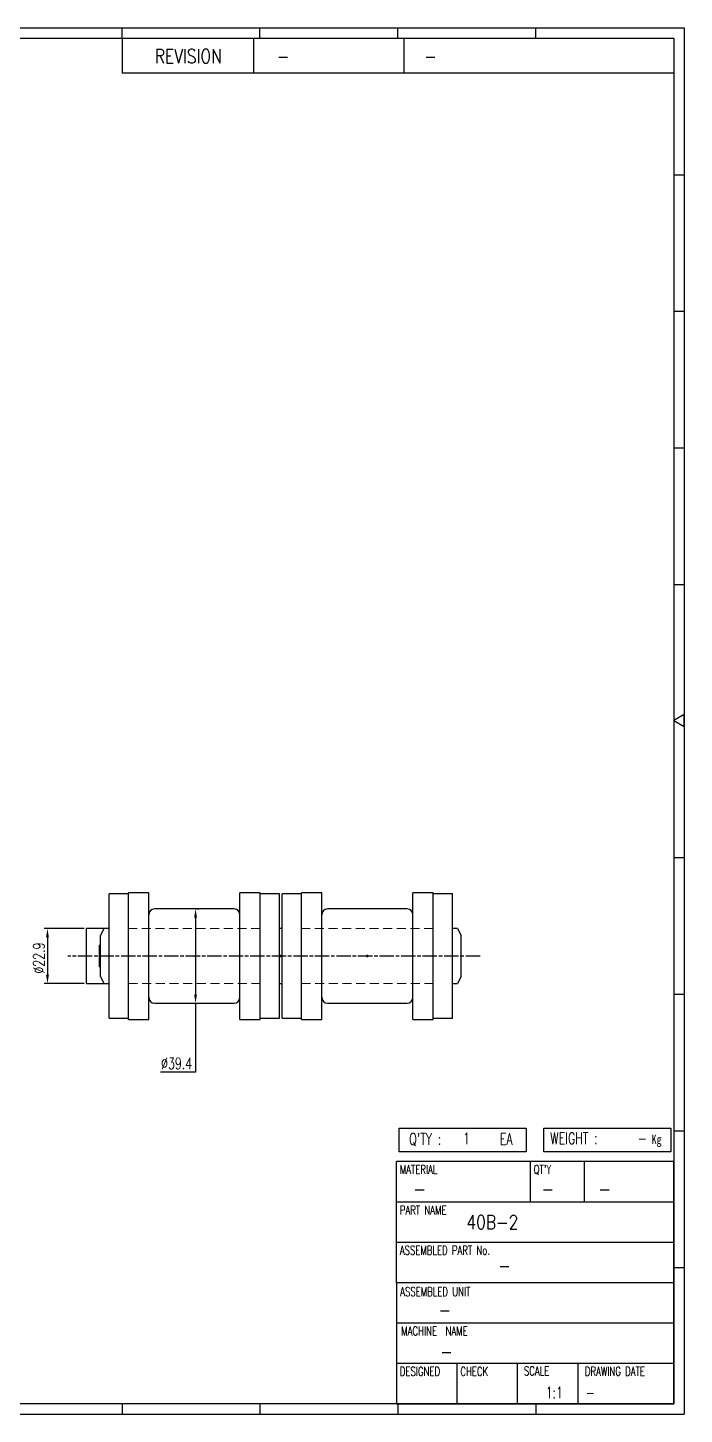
# Model space of a CAD drawing. Header units: millimetres. Extents: x 4408 to 5223, y -47 to 532.
# Drawn here: x 4949 to 5223, y -47 to 532 of the extents above; entities that cross this region are included whole.
import ezdxf
from ezdxf.enums import TextEntityAlignment as Align

# ---------------------------------------------------------------- set-up
doc = ezdxf.new("R2010")
doc.units = ezdxf.units.MM
doc.linetypes.add('AM_ISO08W050', pattern=[18, 12, -1.5, 3, -1.5])
doc.linetypes.add('HIDDEN', pattern=[9.525, 6.35, -3.175])
doc.layers.get('Defpoints').update_dxf_attribs({"color": 80})
for name, color, linetype, lineweight in [('2d ConnectionPoints', 7, 'Continuous', 50), ('CL1', 140, 'AM_ISO08W050', 25), ('HL3', 1, 'HIDDEN', 0)]:
    doc.layers.add(name, color=color, linetype=linetype, lineweight=lineweight)
doc.layers.add('S-DIM', color=40, linetype='Continuous')
doc.layers.add('TITLE', color=7, linetype='Continuous')
doc.styles.add('HAN', font='ROMANS.shx', dxfattribs={"width": 0.7, "bigfont": 'whgtxt.shx'})
doc.styles.add('HKD_ST2', font='romans.shx', dxfattribs={"width": 0.7, "height": 4, "bigfont": '@extfont2.shx'})
doc.styles.add('HSG', font='SIMPLEX.shx', dxfattribs={"width": 0.7, "bigfont": 'HSG.shx'})
doc.dimstyles.new('APP2.0', dxfattribs={"dimscale": 2, "dimtxt": 2.4, "dimasz": 1.8, "dimexe": 0.7, "dimexo": 0.5, "dimgap": 0.6, "dimtad": 1, "dimtoh": 1, "dimdec": 1, "dimrnd": 0.01, "dimzin": 9, "dimdsep": 46, "dimtxsty": 'HSG', "dimcen": 0, "dimclrd": 1, "dimclre": 1, "dimclrt": 256, "dimazin": 2, "dimtp": 1, "dimtm": 1, "dimtfac": 0.5, "dimtdec": 1, "dimtofl": 0, "dimtmove": 0, "dimatfit": 3, "dimfxl": 0, "dimtvp": 1, "dimtolj": 2, "dimlwd": -1, "dimlwe": -1, "dimarcsym": 0})

# ---------------------------------------------------------------- blocks, each defined once
blk = doc.blocks.new('MAST')
at = {"color": 140}
for p, q in [((0, 90.118), (80.15, 90.118)), ((80.15, 90.118), (80.15, 33.191)), ((57.068, 89.693), (57.068, 88.246)), ((62.47, 89.693), (62.47, 88.246)), ((68.635, 89.693), (68.635, 88.246)), ((79.725, 88.246), (57.068, 88.246)), ((68.449, 43.961), (68.449, 44.936)), ((68.449, 44.936), (73.654, 44.936)), ((73.654, 44.936), (73.654, 43.961)), ((74.39, 43.961), (74.39, 44.936)), ((74.39, 44.936), (79.595, 44.936)), ((79.595, 44.936), (79.595, 43.961)), ((73.654, 43.961), (68.449, 43.961)), ((79.595, 43.961), (74.39, 43.961)), ((68.336, 38.59), (68.336, 43.563)), ((79.725, 43.563), (68.336, 43.563)), ((73.827, 43.563), (73.827, 41.905)), ((76.037, 43.563), (76.037, 41.905)), ((79.725, 38.59), (79.725, 43.563)), ((79.725, 41.905), (68.336, 41.905)), ((79.725, 40.248), (68.336, 40.248)), ((68.336, 38.59), (68.336, 33.616)), ((79.725, 38.59), (68.336, 38.59)), ((79.725, 33.616), (79.725, 38.59)), ((79.725, 36.932), (68.336, 36.932)), ((79.725, 35.274), (68.336, 35.274)), ((70.822, 33.616), (70.822, 35.274)), ((73.309, 33.616), (73.309, 35.274)), ((75.796, 33.616), (75.796, 35.274)), ((68.336, 33.616), (79.725, 33.616)), ((0, 33.191), (80.15, 33.191))]:
    blk.add_line(p, q, dxfattribs=at)
for p, q in [((57.068, 89.693), (57.068, 90.118)), ((62.732, 89.693), (62.732, 90.118)), ((68.397, 89.693), (68.397, 90.118)), ((74.061, 89.693), (74.061, 90.118)), ((79.725, 84.085), (80.15, 84.085)), ((79.725, 78.478), (80.15, 78.478)), ((79.725, 72.87), (80.15, 72.87)), ((79.725, 67.262), (80.15, 67.262)), ((79.725, 56.047), (80.15, 56.047)), ((79.725, 50.439), (80.15, 50.439)), ((79.725, 44.832), (80.15, 44.832)), ((79.725, 39.224), (80.15, 39.224)), ((57.068, 33.616), (57.068, 33.191)), ((62.732, 33.616), (62.732, 33.191)), ((68.397, 33.616), (68.397, 33.191)), ((74.061, 33.616), (74.061, 33.191))]:
    blk.add_line(p, q)
blk.add_lwpolyline([(0.425, 89.693), (79.725, 89.693), (79.725, 33.616), (0.425, 33.616)], close=True, dxfattribs=at)
blk.add_lwpolyline([(79.725, 61.679), (80.15, 61.433), (80.15, 61.924)], close=True)
for s, height, style, width, p in [('REVISION', 0.5806, 'HAN', 0.8, (58.415, 88.664)), ('-', 0.581, 'HAN', 0.8, (63.426, 88.664)), ('-', 0.581, 'HAN', 0.8, (69.468, 88.664)), ("Q'TY : ", 0.4746, 'HKD_ST2', 0.7, (68.857, 44.253)), ('1', 0.475, 'HKD_ST2', 0.7, (71.071, 44.275)), ('EA', 0.4746, 'HKD_ST2', 0.7, (72.578, 44.253)), ('WEIGHT : ', 0.4746, 'HKD_ST2', 0.7, (74.65, 44.286)), ('-', 0.581, 'HAN', 0.8, (69.029, 42.157)), ('-', 0.581, 'HAN', 0.8, (74.289, 42.157)), ('-', 0.581, 'HAN', 0.8, (76.623, 42.157)), ('-', 0.581, 'HAN', 0.8, (72.515, 39.013)), ('-', 0.581, 'HAN', 0.8, (70.067, 37.189)), ('-', 0.581, 'HAN', 0.8, (70.126, 35.48)), ('1:1', 0.4746, 'HKD_ST2', 0.7, (74.458, 33.848)), ('-', 0.475, 'HKD_ST2', 0.7, (76.112, 33.837))]:
    blk.add_text(s, height=height, dxfattribs=dict(style=style, width=width)).set_placement(p)
at = {"style": 'HKD_ST2', "width": 0.7}
blk.add_text('-', height=0.475, dxfattribs=at).set_placement((78.613, 44.286), align=Align.RIGHT)
at = {"color": 254, "style": 'HKD_ST2', "width": 0.7}
for s, height, p in [('MATERIAL', 0.3651, (68.474, 43.425)), ("QT'Y", 0.3651, (73.965, 43.425)), ('PART NAME', 0.3651, (68.474, 41.756)), ('ASSEMBLED PART No.', 0.36511, (68.474, 40.109)), ('ASSEMBLED UNIT', 0.36511, (68.49, 38.408)), ('MACHINE  NAME', 0.36511, (68.532, 36.794)), ('DESIGNED', 0.3651, (68.474, 35.136)), ('CHECK', 0.3651, (70.961, 35.136)), ('SCALE', 0.3651, (73.566, 35.153)), ('DRAWING DATE', 0.36511, (76.071, 35.141))]:
    blk.add_text(s, height=height, dxfattribs=at).set_placement(p, align=Align.TOP_LEFT)
at = {"layer": 'TITLE', "width": 0.8}
blk.add_text('Kg', height=0.3789, dxfattribs=at).set_placement((78.807, 44.286))
blk = doc.blocks.new('*D13')
at = {"layer": 'Defpoints', "color": 0, "transparency": 16777216}
for p in [(5018.66, 164.08), (5018.66, 124.71), (5019.17, 124.71)]:
    blk.add_point(p, dxfattribs=at)
at = {"layer": 'S-DIM', "color": 1, "transparency": 16777216}
for p, q in [((5019.66, 164.08), (5020.57, 164.08)), ((5019.17, 160.48), (5019.17, 128.31)), ((5019.17, 124.71), (5019.17, 95.91)), ((5019.66, 124.71), (5020.57, 124.71)), ((5019.17, 95.91), (5004.53, 95.91))]:
    blk.add_line(p, q, dxfattribs=at)
for points in [[(5018.57, 160.48), (5019.77, 160.48), (5019.17, 164.08)], [(5018.57, 128.31), (5019.77, 128.31), (5019.17, 124.71)]]:
    blk.add_solid(points, dxfattribs=at)
at = {"layer": 'S-DIM', "transparency": 16777216, "insert": (5011.25, 99.51), "char_height": 4.8, "attachment_point": 5, "style": 'HSG'}
blk.add_mtext('\\A2;%%c39.4', dxfattribs=at)
blk = doc.blocks.new('*D14')
at = {"layer": 'Defpoints', "color": 0, "transparency": 16777216}
for p in [(4973.61, 155.84), (4957.3, 132.95), (4973.61, 132.95)]:
    blk.add_point(p, dxfattribs=at)
at = {"layer": 'S-DIM', "color": 1, "transparency": 16777216}
for p, q in [((4972.61, 155.84), (4955.9, 155.84)), ((4957.3, 152.24), (4957.3, 136.55)), ((4972.61, 132.95), (4955.9, 132.95))]:
    blk.add_line(p, q, dxfattribs=at)
for points in [[(4956.7, 152.24), (4957.9, 152.24), (4957.3, 155.84)], [(4956.7, 136.55), (4957.9, 136.55), (4957.3, 132.95)]]:
    blk.add_solid(points, dxfattribs=at)
at = {"layer": 'S-DIM', "transparency": 16777216, "insert": (4953.7, 143.53), "char_height": 4.8, "attachment_point": 5, "rotation": 90, "style": 'HSG'}
blk.add_mtext('\\A2;%%c22.9', dxfattribs=at)

msp = doc.modelspace()

# ---------------------------------------------------------------- linework, layer by layer
for p, q in [((4991.11, 170.39), (4983.11, 170.39)), ((4983.11, 118.39), (4983.11, 170.39)), ((4999.61, 170.84), (4991.11, 170.84)), ((4991.11, 117.94), (4991.11, 170.84)), ((4999.61, 117.94), (4999.61, 170.84)), ((5046.21, 170.84), (5037.71, 170.84)), ((5037.71, 117.94), (5037.71, 170.84)), ((5046.21, 117.94), (5046.21, 170.84)), ((5054.21, 170.39), (5046.21, 170.39)), ((5054.21, 118.39), (5054.21, 170.39)), ((5063.4, 170.39), (5055.4, 170.39)), ((5055.4, 118.39), (5055.4, 170.39)), ((5071.9, 170.84), (5063.4, 170.84)), ((5063.4, 117.94), (5063.4, 170.84)), ((5071.9, 117.94), (5071.9, 170.84)), ((5118.5, 170.84), (5110, 170.84)), ((5110, 117.94), (5110, 170.84)), ((5118.5, 117.94), (5118.5, 170.84)), ((5126.5, 170.39), (5118.5, 170.39)), ((5126.5, 118.39), (5126.5, 170.39)), ((5035.27, 164.08), (5002.05, 164.08)), ((5107.56, 164.08), (5074.34, 164.08)), ((4973.61, 132.95), (4973.61, 155.84)), ((4981.06, 155.84), (4973.61, 155.84)), ((4979.41, 152.98), (4981.06, 155.84)), ((4979.41, 135.81), (4979.41, 152.98)), ((4983.11, 155.84), (4981.06, 155.84)), ((5055.4, 155.84), (5054.21, 155.84)), ((5128.56, 155.84), (5126.5, 155.84)), ((5128.56, 155.84), (5130.21, 152.98)), ((5130.21, 135.81), (5130.21, 152.98)), ((4979.41, 148.89), (4979.11, 148.89)), ((4979.11, 139.89), (4979.11, 148.89)), ((4979.11, 139.89), (4979.41, 139.89)), ((4981.06, 132.95), (4979.41, 135.81)), ((5130.21, 135.81), (5128.56, 132.95)), ((4973.61, 132.95), (4981.06, 132.95)), ((4981.06, 132.95), (4983.11, 132.95)), ((5054.21, 132.95), (5055.4, 132.95)), ((5126.5, 132.95), (5128.56, 132.95)), ((5002.05, 124.71), (5035.27, 124.71)), ((5074.34, 124.71), (5107.56, 124.71)), ((4983.11, 118.39), (4991.11, 118.39)), ((4991.11, 117.94), (4999.61, 117.94)), ((5037.71, 117.94), (5046.21, 117.94)), ((5046.21, 118.39), (5054.21, 118.39)), ((5055.4, 118.39), (5063.4, 118.39)), ((5063.4, 117.94), (5071.9, 117.94)), ((5110, 117.94), (5118.5, 117.94)), ((5118.5, 118.39), (5126.5, 118.39))]:
    msp.add_line(p, q)
for centre, start, end in [((5002.05, 161.64), 90, 180), ((5035.27, 161.64), 0, 90), ((5074.34, 161.64), 90, 180), ((5107.56, 161.64), 0, 90), ((5002.05, 127.15), 180, 270), ((5035.27, 127.15), 270, 0), ((5074.34, 127.15), 180, 270), ((5107.56, 127.15), 270, 0)]:
    msp.add_arc(centre, 2.44, start, end)
at = {"layer": '2d ConnectionPoints'}
for p in [(5054.81, 144.39), (5090.95, 144.39), (5090.95, 144.39)]:
    msp.add_point(p, dxfattribs=at)
at = {"layer": 'CL1', "ltscale": 0.5}
msp.add_line((5138.04, 144.39), (4965.78, 144.39), dxfattribs=at)
msp.add_point((5018.66, 144.39), dxfattribs=at)
msp.add_point((5018.66, 144.39), dxfattribs=at)
at = {"layer": 'HL3', "ltscale": 0.6}
for p, q in [((5046.21, 155.84), (4991.11, 155.84)), ((5118.5, 155.84), (5063.4, 155.84)), ((4991.11, 132.95), (5046.21, 132.95)), ((5063.4, 132.95), (5118.5, 132.95))]:
    msp.add_line(p, q, dxfattribs=at)

# ---------------------------------------------------------------- block references
at = {"color": 140, "xscale": 10.17743366720933, "yscale": 10.17743366720933, "zscale": 10.17743366720933}
msp.add_blockref('MAST', (4407.64, -384.88), dxfattribs=at)

# ---------------------------------------------------------------- texts
at = {"style": 'HAN', "width": 0.8}
msp.add_text('40B-2', height=5.909, dxfattribs=at).set_placement((5132.35, 30.22))

# ---------------------------------------------------------------- dimensions: what is measured, and where the dimension line sits
at = {"layer": 'S-DIM'}
for base, p1, p2, picture, middle in [((5019.17, 124.71), (5018.66, 164.08), (5018.66, 124.71), '*D13', (5011.25, 95.91)), ((4957.3, 132.95), (4973.61, 155.84), (4973.61, 132.95), '*D14', (4957.3, 143.53))]:
    dim = msp.add_linear_dim(base=base, p1=p1, p2=p2, angle=90, text='%%c<>', dimstyle='APP2.0', dxfattribs=at)
    dim.commit()
    dim.dimension.update_dxf_attribs({"geometry": picture, "text_midpoint": middle, "dimtype": 128})

doc.saveas('drawing.dxf')
